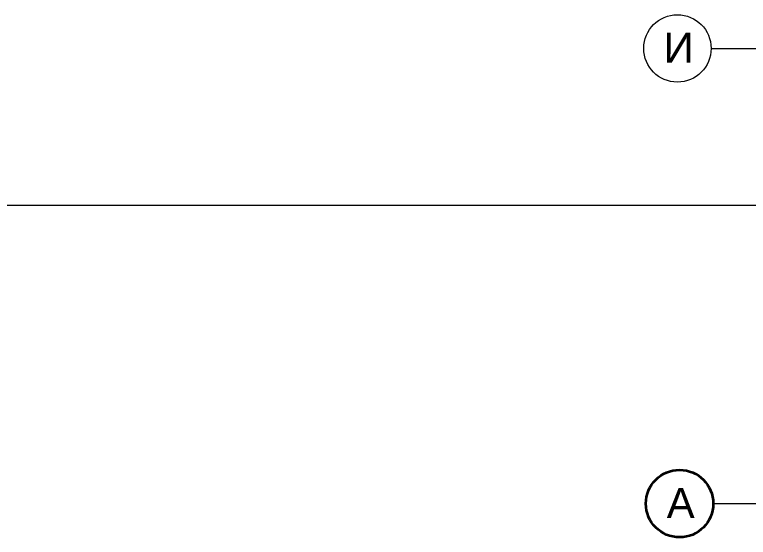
# Model space of a CAD drawing. Header units: millimetres. Extents: x -3817 to 677485, y -22715 to 103890.
# Drawn here: x 28573 to 28916, y 187.4 to 431.5 of the extents above; entities that cross this region are included whole.
import ezdxf

# ---------------------------------------------------------------- set-up
doc = ezdxf.new("R2010")
doc.units = ezdxf.units.MM
doc.layers.add('PDF _Геометрия', color=7, linetype='Continuous', true_color=0x1d1d1d)
doc.layers.add('PDF _Текст', color=7, linetype='Continuous')
doc.styles.add('PDF ArialMT', font='arial.ttf')

msp = doc.modelspace()

# ---------------------------------------------------------------- linework, layer by layer
at = {"layer": 'PDF _Геометрия', "color": 253, "lineweight": 9, "true_color": 0xaaaaaa}
for points in [[(28898.58, 415.73), (28997, 415.73), (29103.57, 415.73), (29201.99, 415.73)], [(28899.59, 203.14), (28998.01, 203.14), (29038.63, 203.14)]]:
    msp.add_lwpolyline(points, dxfattribs=at)
at = {"layer": 'PDF _Геометрия', "color": 7, "lineweight": 9}
msp.add_lwpolyline([(233.26, 342.57), (39123.26, 342.57)], dxfattribs=at)
at = {"layer": 'PDF _Геометрия', "color": 253, "lineweight": 9, "true_color": 0xaaaaaa}
msp.add_circle((28882.83, 415.73), 15.75, dxfattribs=at)
at = {"layer": 'PDF _Геометрия', "color": 253, "lineweight": 20, "true_color": 0xaaaaaa}
for centre in [(28882.83, 415.73), (28883.84, 203.14)]:
    msp.add_circle(centre, 15.75, dxfattribs=at)
at = {"layer": 'PDF _Геометрия', "color": 7, "lineweight": 35}
msp.add_circle((28883.84, 203.14), 15.75, dxfattribs=at)

# ---------------------------------------------------------------- texts
at = {"layer": 'PDF _Текст', "color": 9, "true_color": 0xbebebe, "char_height": 14, "attachment_point": 4, "style": 'PDF ArialMT'}
for s, insert in [('И', (28876.36, 416.03)), ('А', (28877.85, 203.44))]:
    msp.add_mtext(s, dxfattribs=dict(at, insert=insert))

doc.saveas('drawing.dxf')
